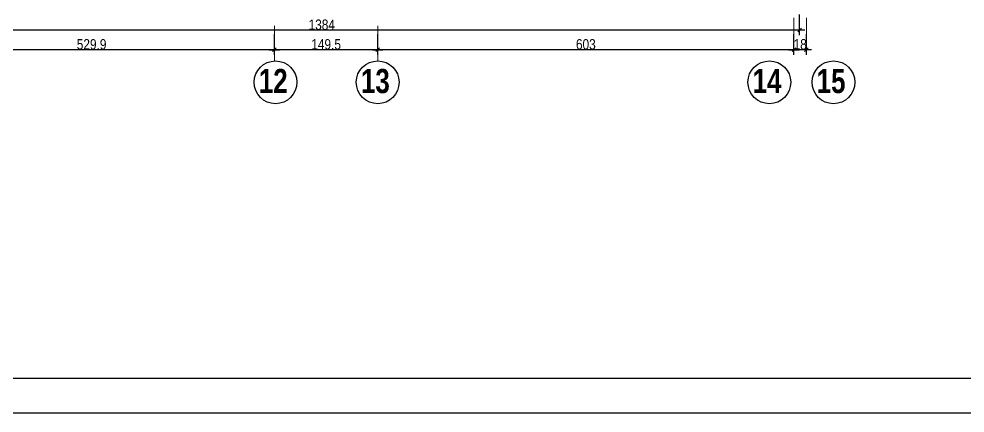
# Model space of a CAD drawing. Header units: millimetres. Extents: x 0 to 26138, y -32652 to 0.
# Drawn here: x 20178 to 21548, y -32652 to -32081 of the extents above; entities that cross this region are included whole.
import ezdxf
from ezdxf.enums import TextEntityAlignment as Align

# ---------------------------------------------------------------- set-up
doc = ezdxf.new("R2010")
doc.units = ezdxf.units.MM
doc.linetypes.add('TIRETPTX2', pattern=[50.8, 25.4, -12.7, 0, -12.7])
for name, color, linetype in [('01-Cad  2', 1, 'Continuous'), ('01_cote_gen', 4, 'Continuous'), ('01_texte', 230, 'Continuous'), ('AA_COTES', 2, 'Continuous')]:
    doc.layers.add(name, color=color, linetype=linetype)
doc.layers.add('01_tram_axes', color=2, linetype='TIRETPTX2', lineweight=9)
doc.styles.add('impact', font='impact.ttf')
doc.styles.add('STYLE2', font='ARIALN.TTF')
doc.dimstyles.new('JB50', dxfattribs={"dimscale": 0.1, "dimtxt": 150, "dimasz": 15, "dimexe": 0.1, "dimexo": 0.1, "dimgap": 0.09, "dimtad": 1, "dimdec": 1, "dimdsep": 46, "dimtxsty": 'STYLE2', "dimblk1": 'BOND_G', "dimblk2": 'BOND_D', "dimsah": 1, "dimcen": 1.5, "dimdle": 0.01, "dimse1": 1, "dimse2": 1, "dimclrd": 4, "dimclre": 2, "dimclrt": 6, "dimazin": 2, "dimtfac": 2.333333, "dimtdec": 1, "dimtix": 1, "dimtmove": 2, "dimatfit": 3, "dimldrblk": 'BOND_G', "dimfxl": 1, "dimtolj": 1, "dimtzin": 0, "dimarcsym": 0})

# ---------------------------------------------------------------- blocks, each defined once
blk = doc.blocks.new('BOND_G')
at = {"layer": 'AA_COTES', "color": 0}
for p, q in [((0, -5), (0, 15)), ((5, 0), (-5, 0)), ((1.77, 1.77), (-1.77, -1.77))]:
    blk.add_line(p, q, dxfattribs=at)
blk = doc.blocks.new('BOND_D')
at = {"layer": 'AA_COTES', "color": 0}
for p, q in [((5, 0), (-5, 0)), ((-1.77, -1.77), (1.77, 1.77)), ((0, 5), (0, -15))]:
    blk.add_line(p, q, dxfattribs=at)
blk = doc.blocks.new('*D2261')
at = {"layer": '01_cote_gen', "color": 4, "lineweight": -2, "ltscale": 2, "transparency": 16777216}
blk.add_line((21306.7, -32097.6), (19925.7, -32097.6), dxfattribs=at)
at = {"layer": 'Defpoints', "color": 0, "ltscale": 2, "transparency": 16777216}
for p in [(19924.2, -32051.5), (21308.2, -32051.5), (19924.2, -32097.6)]:
    blk.add_point(p, dxfattribs=at)
at = {"layer": '01_cote_gen', "color": 4, "lineweight": -2, "ltscale": 2, "transparency": 16777216, "xscale": 1.5, "yscale": 1.5, "zscale": 1.5, "rotation": 180}
blk.add_blockref('BOND_D', (19924.2, -32097.6), dxfattribs=at)
at = {"layer": '01_cote_gen', "color": 4, "lineweight": -2, "ltscale": 2, "transparency": 16777216, "xscale": 1.5, "yscale": 1.5, "zscale": 1.5}
blk.add_blockref('BOND_G', (21308.2, -32097.6), dxfattribs=at)
at = {"layer": '01_cote_gen', "color": 6, "lineweight": 0, "ltscale": 2, "transparency": 16777216, "insert": (20616.2, -32089.9), "char_height": 15, "attachment_point": 5, "style": 'STYLE2'}
blk.add_mtext('\\A1;1384', dxfattribs=at)
blk = doc.blocks.new('*D3257')
at = {"layer": '01_cote_gen', "color": 4, "lineweight": -2, "ltscale": 0.1, "transparency": 16777216}
blk.add_line((21316.7, -32126), (21301.7, -32126), dxfattribs=at)
at = {"layer": 'Defpoints', "color": 0, "ltscale": 0.1, "transparency": 16777216}
for p in [(21300.2, -32126), (21300.2, -32130.6), (21318.2, -32130.6)]:
    blk.add_point(p, dxfattribs=at)
at = {"layer": '01_cote_gen', "color": 4, "lineweight": -2, "ltscale": 0.1, "transparency": 16777216, "xscale": 1.5, "yscale": 1.5, "zscale": 1.5, "rotation": 180}
blk.add_blockref('BOND_D', (21300.2, -32126), dxfattribs=at)
at = {"layer": '01_cote_gen', "color": 4, "lineweight": -2, "ltscale": 0.1, "transparency": 16777216, "xscale": 1.5, "yscale": 1.5, "zscale": 1.5}
blk.add_blockref('BOND_G', (21318.2, -32126), dxfattribs=at)
at = {"layer": '01_cote_gen', "color": 6, "ltscale": 0.1, "transparency": 16777216, "insert": (21309.2, -32118.3), "char_height": 15, "attachment_point": 5, "style": 'STYLE2'}
blk.add_mtext('\\A1;18', dxfattribs=at)
blk = doc.blocks.new('*D3258')
at = {"layer": '01_cote_gen', "color": 4, "lineweight": -2, "ltscale": 0.1, "transparency": 16777216}
blk.add_line((21298.7, -32126), (20698.7, -32126), dxfattribs=at)
at = {"layer": 'Defpoints', "color": 0, "ltscale": 0.1, "transparency": 16777216}
for p in [(21300.2, -32118.9), (20697.2, -32126), (20697.2, -32126)]:
    blk.add_point(p, dxfattribs=at)
at = {"layer": '01_cote_gen', "color": 4, "lineweight": -2, "ltscale": 0.1, "transparency": 16777216, "xscale": 1.5, "yscale": 1.5, "zscale": 1.5, "rotation": 180}
blk.add_blockref('BOND_D', (20697.2, -32126), dxfattribs=at)
at = {"layer": '01_cote_gen', "color": 4, "lineweight": -2, "ltscale": 0.1, "transparency": 16777216, "xscale": 1.5, "yscale": 1.5, "zscale": 1.5}
blk.add_blockref('BOND_G', (21300.2, -32126), dxfattribs=at)
at = {"layer": '01_cote_gen', "color": 6, "ltscale": 0.1, "transparency": 16777216, "insert": (20998.7, -32118.3), "char_height": 15, "attachment_point": 5, "style": 'STYLE2'}
blk.add_mtext('\\A1;603', dxfattribs=at)
blk = doc.blocks.new('*D3259')
at = {"layer": '01_cote_gen', "color": 4, "lineweight": -2, "ltscale": 0.1, "transparency": 16777216}
blk.add_line((20695.7, -32126), (20549.2, -32126), dxfattribs=at)
at = {"layer": 'Defpoints', "color": 0, "ltscale": 0.1, "transparency": 16777216}
for p in [(20547.7, -32126), (20547.7, -32126), (20697.2, -32126)]:
    blk.add_point(p, dxfattribs=at)
at = {"layer": '01_cote_gen', "color": 4, "lineweight": -2, "ltscale": 0.1, "transparency": 16777216, "xscale": 1.5, "yscale": 1.5, "zscale": 1.5, "rotation": 180}
blk.add_blockref('BOND_D', (20547.7, -32126), dxfattribs=at)
at = {"layer": '01_cote_gen', "color": 4, "lineweight": -2, "ltscale": 0.1, "transparency": 16777216, "xscale": 1.5, "yscale": 1.5, "zscale": 1.5}
blk.add_blockref('BOND_G', (20697.2, -32126), dxfattribs=at)
at = {"layer": '01_cote_gen', "color": 6, "ltscale": 0.1, "transparency": 16777216, "insert": (20622.5, -32118.3), "char_height": 15, "attachment_point": 5, "style": 'STYLE2'}
blk.add_mtext('\\A1;149.5', dxfattribs=at)
blk = doc.blocks.new('*D3260')
at = {"layer": '01_cote_gen', "color": 4, "lineweight": -2, "ltscale": 0.1, "transparency": 16777216}
blk.add_line((20546.2, -32126), (20019.3, -32126), dxfattribs=at)
at = {"layer": 'Defpoints', "color": 0, "ltscale": 0.1, "transparency": 16777216}
for p in [(20017.8, -32085.9), (20017.8, -32126), (20547.7, -32126)]:
    blk.add_point(p, dxfattribs=at)
at = {"layer": '01_cote_gen', "color": 4, "lineweight": -2, "ltscale": 0.1, "transparency": 16777216, "xscale": 1.5, "yscale": 1.5, "zscale": 1.5, "rotation": 180}
blk.add_blockref('BOND_D', (20017.8, -32126), dxfattribs=at)
at = {"layer": '01_cote_gen', "color": 4, "lineweight": -2, "ltscale": 0.1, "transparency": 16777216, "xscale": 1.5, "yscale": 1.5, "zscale": 1.5}
blk.add_blockref('BOND_G', (20547.7, -32126), dxfattribs=at)
at = {"layer": '01_cote_gen', "color": 6, "ltscale": 0.1, "transparency": 16777216, "insert": (20282.8, -32118.3), "char_height": 15, "attachment_point": 5, "style": 'STYLE2'}
blk.add_mtext('\\A1;529.9', dxfattribs=at)

msp = doc.modelspace()

# ---------------------------------------------------------------- linework, layer by layer
at = {"layer": '01-Cad  2'}
for p, q in [((25088.02, -32602.24), (19369.51, -32602.24)), ((25088.02, -32652.24), (19319.51, -32652.24))]:
    msp.add_line(p, q, dxfattribs=at)
at = {"layer": '01_texte'}
for centre in [(20549.22, -32173.21), (20697.22, -32173.21), (21264.54, -32173.21), (21357.32, -32173.21)]:
    msp.add_circle(centre, 30.98, dxfattribs=at)
at = {"layer": '01_tram_axes', "color": 253, "ltscale": 2}
for p, q in [((21300.22, -32130.59), (21300.22, -28537.67)), ((21318.22, -32130.59), (21318.22, -28537.67)), ((20547.72, -32142.26), (20547.91, -28568.65)), ((20697.22, -32142.23), (20697.22, -28568.65))]:
    msp.add_line(p, q, dxfattribs=at)

# ---------------------------------------------------------------- texts
at = {"layer": '01_texte', "style": 'impact'}
for s, p in [('12', (20545.88, -32171.33)), ('13', (20693.88, -32171.33)), ('14', (21261.2, -32171.33)), ('15', (21353.98, -32171.33))]:
    msp.add_text(s, height=35, dxfattribs=at).set_placement(p, align=Align.MIDDLE_CENTER)

# ---------------------------------------------------------------- dimensions: what is measured, and where the dimension line sits
at = {"layer": '01_cote_gen', "lineweight": 0, "ltscale": 2}
dim = msp.add_linear_dim(base=(19924.22, -32097.56), p1=(21308.22, -32051.46), p2=(19924.22, -32051.46), dimstyle='JB50', dxfattribs=at)
dim.commit()
dim.dimension.update_dxf_attribs({"geometry": '*D2261', "text_midpoint": (20616.22, -32089.9)})
at = {"layer": '01_cote_gen', "ltscale": 0.1}
for base, p1, p2, picture, middle in [((20017.82, -32126.01), (20547.72, -32125.98), (20017.82, -32085.9), '*D3260', (20282.77, -32118.34)), ((20547.72, -32125.97), (20697.22, -32125.97), (20547.72, -32125.98), '*D3259', (20622.47, -32118.31)), ((20697.22, -32125.97), (21300.22, -32118.93), (20697.22, -32125.97), '*D3258', (20998.72, -32118.31)), ((21300.22, -32126.01), (21318.22, -32130.59), (21300.22, -32130.59), '*D3257', (21309.22, -32118.34))]:
    dim = msp.add_linear_dim(base=base, p1=p1, p2=p2, dimstyle='JB50', dxfattribs=at)
    dim.commit()
    dim.dimension.update_dxf_attribs({"geometry": picture, "text_midpoint": middle})

doc.saveas('drawing.dxf')
